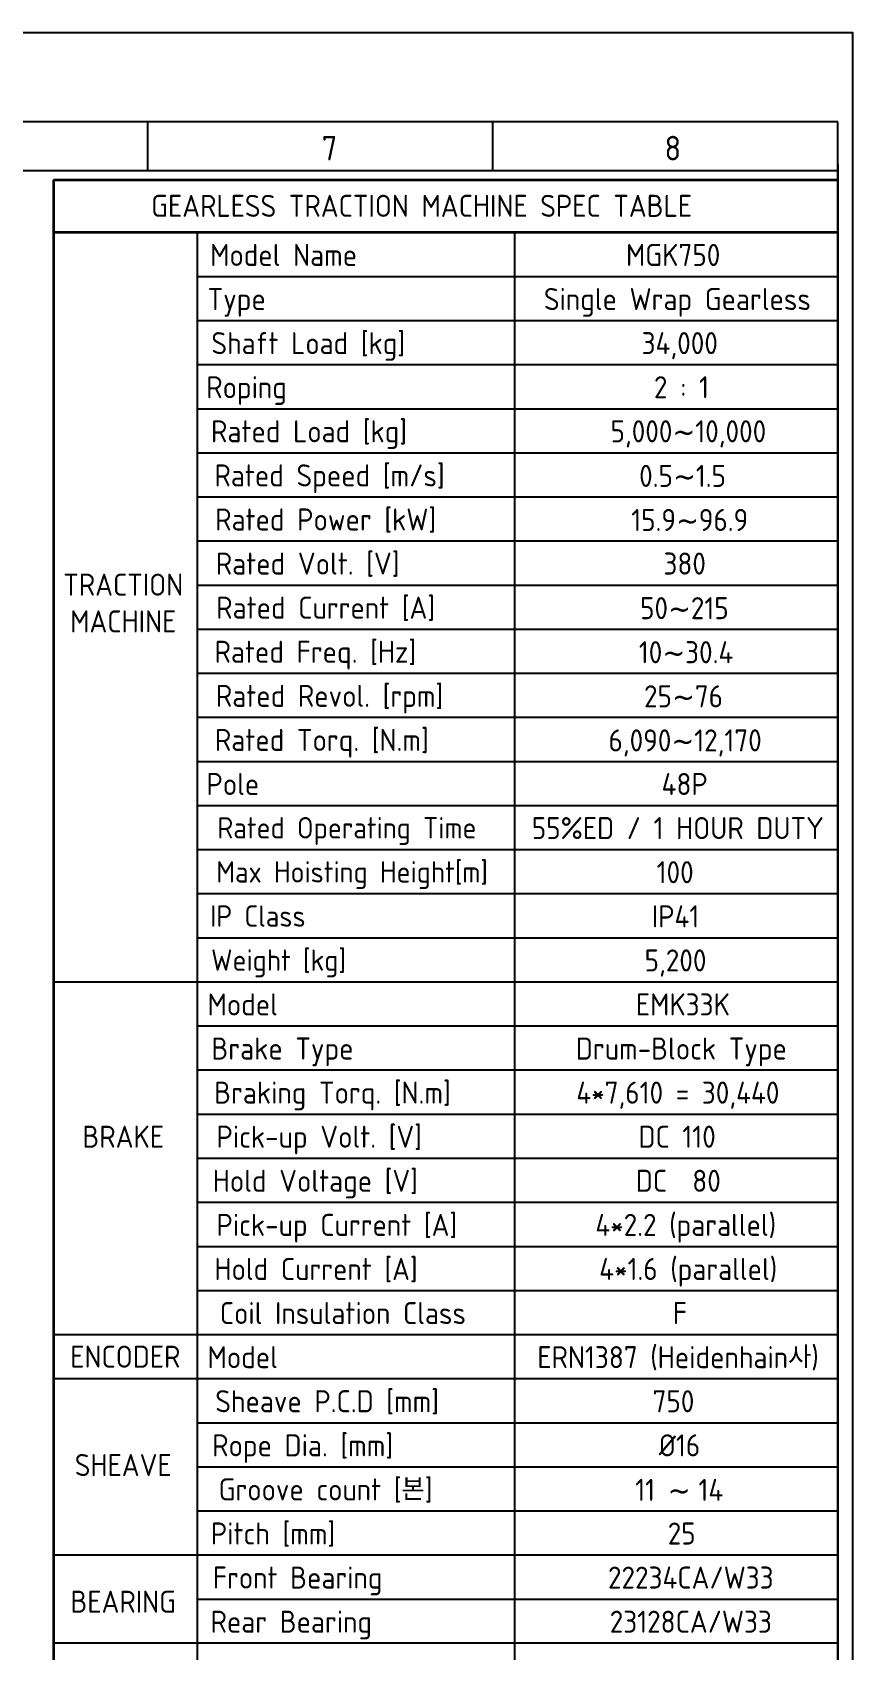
# Model space of a CAD drawing. Header units: millimetres. Extents: x -13 to 15102, y -1400 to 6249.
# Drawn here: x 6345 to 8894, y 1219 to 6249 of the extents above; entities that cross this region are included whole.
import ezdxf

# ---------------------------------------------------------------- set-up
doc = ezdxf.new("R2010")
doc.units = ezdxf.units.MM
doc.header["$LTSCALE"] = 2
for name, color, linetype in [('BTR 노란색 실선', 2, 'Continuous'), ('BTR 초록색 외형선', 3, 'Continuous'), ('BTR 하얀색 외형선', 7, 'Continuous')]:
    doc.layers.add(name, color=color, linetype=linetype)
doc.styles.get("Standard").update_dxf_attribs({"font": 'isocp.shx', "height": 34, "bigfont": 'whgtxt.shx'})
doc.dimstyles.new('ISO-25', dxfattribs={"dimtxt": 34, "dimasz": 35, "dimexe": 10, "dimexo": 10, "dimgap": 10, "dimtad": 1, "dimdec": 4, "dimtxsty": 'Standard', "dimcen": 2.5, "dimclrd": 3, "dimclre": 3, "dimclrt": 2, "dimadec": 1, "dimazin": 2, "dimtfac": 1, "dimtdec": 4, "dimtmove": 0, "dimatfit": 3, "dimfxl": 1, "dimarcsym": 0})

# ---------------------------------------------------------------- blocks, each defined once
blk = doc.blocks.new('*D4375')
at = {"color": 3, "lineweight": -2}
blk.add_arc((5346.2, 3002.4), 1166.4, 271.7193, 318.9443, dxfattribs=at)
at = {"color": 3}
for points in [[(6230.3, 2232.5), (6221.3, 2240), (6248.4, 2263)], [(5381.2, 1842.3), (5381.3, 1830.6), (5346.2, 1836)]]:
    blk.add_solid(points, dxfattribs=at)
at = {"layer": 'Defpoints', "color": 0}
for p in [(5346.2, 3335.5), (5587.3, 2804.8), (5685.1, 1886.3), (6756.2, 1846.9), (5346.2, 1699.6)]:
    blk.add_point(p, dxfattribs=at)
at = {"color": 2, "insert": (5832.7, 1974.8), "char_height": 34, "attachment_point": 5, "rotation": 25.3318}
blk.add_mtext('<50,7%%d', dxfattribs=at)

msp = doc.modelspace()

# ---------------------------------------------------------------- linework, layer by layer
for p, q in [((8847.6232, 5970.33699), (267.37307, 5970.33699)), ((6702.69288, 5970.33699), (6702.69288, 5817.86981)), ((7775.24619, 5970.33699), (7775.24619, 5817.86981)), ((8847.6232, 35.39246), (8847.6232, 5970.33699)), ((8847.6232, 5817.86981), (419.84025, 5817.86981))]:
    msp.add_line(p, q)
at = {"lineweight": 35}
msp.add_line((6410.89969, 5790.58644), (8847.6232, 5790.58644), dxfattribs=at)
at = {"layer": 'BTR 초록색 외형선', "color": 0, "lineweight": 35}
msp.add_line((6410.89969, 5627.12391), (8847.6232, 5627.12391), dxfattribs=at)
at = {"layer": 'BTR 초록색 외형선'}
for p, q in [((6858.77625, 830.73545), (6858.77625, 5627.12391)), ((7843.04001, 5627.12391), (7843.04001, 830.73545)), ((6858.77625, 5490.08424), (8847.6232, 5490.08424)), ((6858.77625, 5353.04457), (8847.6232, 5353.04457)), ((6858.77625, 5216.0049), (8847.6232, 5216.0049)), ((6858.77625, 5078.96523), (8847.6232, 5078.96523)), ((6858.77625, 4941.92556), (8847.6232, 4941.92556)), ((6858.77625, 4804.88589), (8847.6232, 4804.88589)), ((6858.77625, 4667.84622), (8847.6232, 4667.84622)), ((6858.77625, 4530.80655), (8847.6232, 4530.80655)), ((6858.77625, 4393.76688), (8847.6232, 4393.76688)), ((6858.77625, 4256.72721), (8847.6232, 4256.72721)), ((6858.77625, 4119.68754), (8847.6232, 4119.68754)), ((6858.77625, 3982.64787), (8847.6232, 3982.64787)), ((6858.77625, 3845.6082), (8847.6232, 3845.6082)), ((6858.77625, 3708.56853), (8847.6232, 3708.56853)), ((6858.77625, 3571.52886), (8847.6232, 3571.52886)), ((6858.77625, 3434.48919), (8847.6232, 3434.48919)), ((6410.89969, 3297.44952), (8847.6232, 3297.44952)), ((6858.77625, 3160.40984), (8847.6232, 3160.40984)), ((6858.77625, 3023.37017), (8847.6232, 3023.37017)), ((6858.77625, 2886.3305), (8847.6232, 2886.3305)), ((6858.77625, 2749.29083), (8847.6232, 2749.29083)), ((6858.77625, 2612.25116), (8847.6232, 2612.25116)), ((6858.77625, 2475.21149), (8847.6232, 2475.21149)), ((6858.77625, 2338.17182), (8847.6232, 2338.17182)), ((6410.89969, 2201.13215), (8847.6232, 2201.13215)), ((6410.89969, 2064.09248), (8847.6232, 2064.09248)), ((6858.77625, 1927.05281), (8847.6232, 1927.05281)), ((6858.77625, 1790.01314), (8847.6232, 1790.01314)), ((6858.77625, 1652.97347), (8847.6232, 1652.97347)), ((6410.89969, 1515.9338), (8847.6232, 1515.9338)), ((6858.77625, 1378.89413), (8847.6232, 1378.89413)), ((8847.6232, 1241.85446), (6410.89969, 1241.85446))]:
    msp.add_line(p, q, dxfattribs=at)
at = {"layer": 'BTR 하얀색 외형선'}
for p in [(8847.6232, 5838.36015), (8847.6232, 5653.54677)]:
    msp.add_line(p, (8847.6232, 830.73545), dxfattribs=at)
at = {"layer": 'BTR 하얀색 외형선', "lineweight": 35}
msp.add_line((6410.89969, 5790.58644), (6410.89969, 830.73545), dxfattribs=at)
at = {"layer": 'Defpoints', "color": 6}
msp.add_lwpolyline([(8893.75453, -10.73886), (-13.48715, -10.73886), (-13.48715, 6248.69317), (8893.75453, 6248.69317)], close=True, dxfattribs=at)

# ---------------------------------------------------------------- texts
at = {"char_height": 76.233591, "width": 343.0015777, "attachment_point": 1}
for s, insert in [('{\\Fisocp,gbcbig|c129;7}', (7244.57968, 5926.95414)), ('{\\Fisocp,gbcbig|c129;8}', (8309.35738, 5926.95414))]:
    msp.add_mtext(s, dxfattribs=dict(at, insert=insert))
at = {"layer": 'BTR 노란색 실선', "color": 0, "lineweight": 35, "insert": (6372.28643, 5743.70874), "char_height": 68.5198352, "width": 2364.8674449, "attachment_point": 1}
msp.add_mtext('\\pxqc;GEARLESS TRACTION MACHINE SPEC TABLE', dxfattribs=at)
at = {"layer": 'BTR 노란색 실선', "attachment_point": 1}
for s, insert, char_height, width in [('\\pxqc;Model Name', (6419.08558, 5591.02669), 68.5198352, 1413.4957173), ('MGK750', (8189.55044, 5591.02669), 68.519835, 411.587554), ('\\pxqc;Type', (6273.45957, 5453.98702), 68.519835, 1413.4957173), ('\\pxqc;Single Wrap Gearless ', (7839.29021, 5453.98702), 68.5198352, 1020.2009897), ('\\pxqc;Shaft Load [kg]', (6795.54677, 5316.94735), 68.5198352, 813.7041012), ('\\pxqc;34,000', (7866.10806, 5316.94735), 68.5198352, 981.1649272), ('\\pxqc;Roping', (6304.08607, 5179.90768), 68.5198352, 1413.4957173), ('\\A1;\\pxqc;2 : 1', (8111.87246, 5179.90768), 68.5198352, 500.4044076), ('\\pxqc;Rated Load [kg]', (6498.09144, 5042.86801), 68.5198352, 1413.4957173), ('\\A1;\\pxqc;{\\Fisocp,whgtxt|c0;5,000\\f굴림|b0|i0|c129|p32;∼\\Fisocp.shx,whgtxt.shx|c0;10,000}', (8095.4171, 5042.86801), 68.5198352, 576.1297954), ('\\pxqc;Rated Speed [m/s]', (6561.89665, 4905.82834), 68.5198352, 1413.4957173), ('\\pxqc;0.5{\\A1;\\f굴림|b0|i0|c129|p32;∼\\Fisocp.shx,whgtxt.shx|c0;1.5}', (8153.37111, 4904.32704), 68.5198352, 423.9668601), ('\\pxqc;Rated Power [kW]', (6549.6986, 4768.78867), 68.5198352, 1413.4957173), ('\\pxqc;15.9{\\A1;\\f굴림|b0|i0|c129|p32;∼\\Fisocp.shx,whgtxt.shx|c0;96.9}', (8073.80226, 4767.28737), 68.5198352, 627.5430153), ('\\pxqc;Rated Volt. [V]', (6493.86904, 4631.749), 68.5198352, 1413.4957173), ('\\pxqc;380', (7939.52289, 4631.749), 68.519835, 865.0518351), ('\\pxqc;TRACTION\\PMACHINE', (6235.54255, 4566.25001), 68.5198352, 784.1446848), ('\\pxqc;Rated Current [A]', (6549.6986, 4494.70933), 68.5198352, 1413.4957173), ('\\pxqc;50{\\A1;\\f굴림|b0|i0|c129|p32;∼\\Fisocp.shx,whgtxt.shx|c0;215}', (8057.28797, 4493.20803), 68.5198352, 627.5430153), ('\\pxqc;Rated Freq. [Hz]', (6517.79599, 4357.66966), 68.5198352, 1413.4957173), ('\\pxqc;10{\\A1;\\f굴림|b0|i0|c129|p32;∼\\Fisocp.shx,whgtxt.shx|c0;30.4}', (8062.54252, 4356.16836), 68.5198352, 627.5430153), ('\\pxqc;Rated Revol. [rpm]', (6561.89665, 4220.62999), 68.5198352, 1413.4957173), ('\\pxqc;25{\\A1;\\f굴림|b0|i0|c129|p32;∼\\Fisocp.shx,whgtxt.shx|c0;76}', (8054.51905, 4219.12869), 68.5198352, 627.5430153), ('\\pxqc;Rated Torq. [N.m]', (6537.85241, 4083.59032), 68.5198352, 1413.4957173), ('\\pxqc;6,090{\\A1;\\f굴림|b0|i0|c129|p32;∼\\Fisocp.shx,whgtxt.shx|c129;12,170}', (8059.6351, 4082.08902), 68.5198352, 627.5430153), ('\\pxqc;Pole', (6261.44917, 3946.55065), 68.519835, 1413.4957173), ('\\pxqc;48P', (7748.10596, 3946.55065), 68.519835, 1247.4828691), ('\\pxqc;Rated Operating Time', (6781.20011, 3809.51098), 66.5354036, 1082.8178819), ('\\pxqc;55%ED / 1 HOUR DUTY', (7780.2453, 3809.51098), 68.5198352, 1141.1023106), ('\\pxqc;Max Hoisting Height[m]', (6797.24671, 3672.47131), 66.5354036, 1082.8178819), ('\\pxqc;100', (7711.47426, 3672.47131), 68.519835, 1261.8953403), ('\\pxqc;IP Class', (6612.5632, 3535.20978), 66.5354036, 866.5619091), ('\\pxqc;IP41', (7711.47426, 3535.20978), 68.519835, 1264.2974188), ('\\pxqc;Weight [kg]', (6676.80445, 3398.17011), 66.5354036, 866.5619091), ('\\pxqc;5,200', (7711.47426, 3398.17011), 68.5198352, 1264.2974188), ('\\pxqc;Model ', (6292.07567, 3261.3523), 68.5198352, 1413.4957173), ('\\pxqc;EMK33K', (7872.71708, 3261.3523), 68.5198352, 987.55784), ('\\pxqc;Brake Type', (6415.64313, 3124.31263), 68.5198352, 1413.4957173), ('\\pxqc;Drum-Block Type', (7706.6701, 3124.31263), 68.5198352, 1309.9369109), ('\\pxqc;Braking Torq. [N.m]', (6844.36378, 2987.27296), 68.5198352, 866.5619091), ('\\pxqc;4*7,610 = 30,440', (7699.46387, 2987.27296), 68.5198352, 1302.7306753), ('\\pxqc;BRAKE', (6235.54255, 2850.32672), 68.5198352, 784.1446848), ('\\pxqc;Pick-up Volt. [V]', (6803.22819, 2850.23329), 68.5198352, 866.5619091), ('\\pxqc;DC 110', (7699.46387, 2850.23329), 68.5198352, 1297.9265182), ('\\pxqc,t7;Hold Voltage [V]', (6791.2178, 2713.19362), 68.5198352, 866.5619091), ('\\pxqc;DC  80', (7699.46387, 2713.19362), 68.5198352, 1305.3249201), ('\\pxqc;Pick-up Current [A]', (6857.87547, 2576.15395), 68.5198352, 866.5619091), ('\\pxqc;4*2.2 (parallel)', (7723.48465, 2576.15395), 68.5198352, 1303.4032573), ('\\pxqc;Hold Current [A]', (6793.31961, 2439.11428), 68.5198352, 866.5619091), ('\\pxqc;4*1.6 (parallel)', (7723.48465, 2439.11428), 68.5198352, 1318.7765598), ('\\pxqc;Coil Insulation Class', (6876.79184, 2302.07461), 68.5198352, 866.5619091), ('\\pxqc;F', (7850.79481, 2302.07461), 68.519835, 1013.0252921), ('\\pxqc;ENCODER', (6242.02282, 2166.50565), 68.5198352, 784.1446848), ('\\pxqc;Model', (6292.07567, 2165.03494), 68.5198352, 1413.4957173), ('\\pxqc;ERN1387 (Heidenhain사)', (7804.58339, 2165.03494), 68.5198352, 1093.7246115), ('\\pxqc;Sheave P.C.D [mm]', (6890.23057, 2027.99526), 68.5198352, 741.6718776), ('\\pxqc;750', (8068.39456, 2027.99526), 68.519835, 537.3212032), ('\\pxqc;Rope Dia. [mm]', (6814.18978, 1890.95559), 68.5198352, 741.6718776), ('\\pxqc;%%C16', (8176.35359, 1890.95559), 68.5198352, 359.102678), ('\\pxqc;SHEAVE', (6235.54255, 1829.65719), 68.5198352, 784.1446848), ('\\pxqc;Groove count [본]', (6885.42642, 1753.91592), 68.5198352, 741.6718776), ('\\pxqc;11 {\\A1;\\f굴림|b0|i0|c129|p32;∼ \\Fisocp,whgtxt|c0;14}', (8041.25296, 1752.41463), 68.5198352, 627.5430153), ('\\pxqc;Pitch [mm]', (6722.08508, 1616.87625), 68.5198352, 741.6718776), ('\\A1;\\pxqc;25', (8186.27501, 1616.87625), 68.5198352, 352.8039831), ('\\pxqc;Front Bearing', (6736.15765, 1479.83658), 68.5198352, 866.5619091), ('\\pxqc;BEARING', (6235.54255, 1404.89798), 68.5198352, 784.1446848), ('\\pxqc;Rear Bearing', (6717.05362, 1342.79691), 68.5198352, 865.4587969)]:
    msp.add_mtext(s, dxfattribs=dict(at, insert=insert, char_height=char_height, width=width))
at = {"layer": 'BTR 노란색 실선', "color": 2, "char_height": 68.5198352, "width": 887.1066435, "attachment_point": 1}
for s, insert in [('\\pxqc;22234CA/W33', (7947.42801, 1479.83658)), ('\\pxqc;23128CA/W33', (7947.42801, 1342.79691))]:
    msp.add_mtext(s, dxfattribs=dict(at, insert=insert))

# ---------------------------------------------------------------- dimensions: what is measured, and where the dimension line sits
at = {"color": 2}
dim = msp.add_angular_dim_2l(base=(5685.08764, 1886.25359), line1=((5587.28997, 2804.81737), (6756.17399, 1846.8571)), line2=((5346.2446, 1699.58716), (5346.2446, 3335.51423)), text='<<>', dimstyle='ISO-25', override={"dimtxsty": 'Standard', "dimtolj": 0}, dxfattribs=at)
dim.commit()
dim.dimension.update_dxf_attribs({"geometry": '*D4375', "text_midpoint": (5832.66314, 1974.81712)})

doc.saveas('drawing.dxf')
